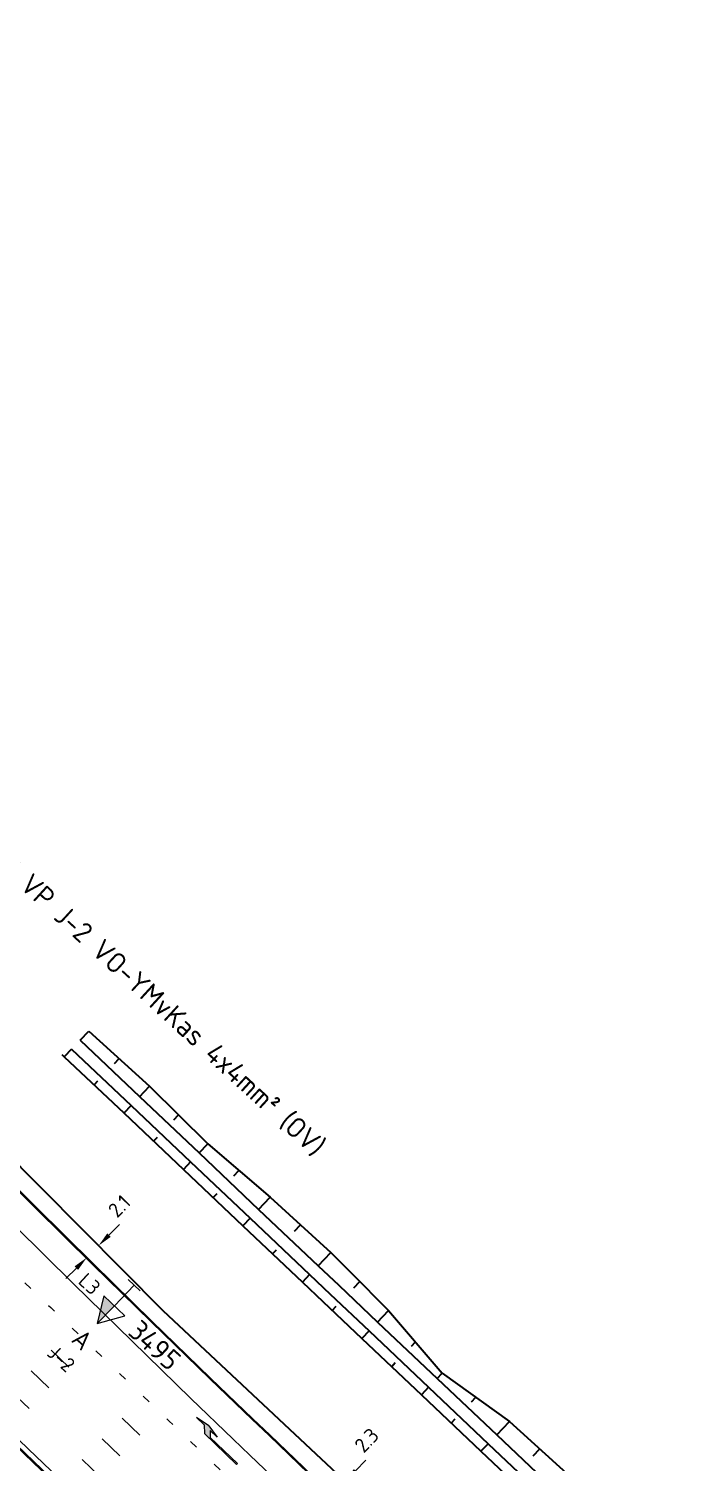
# Model space of a CAD drawing. Header units: metres. Extents: x 134219 to 139080, y 438661 to 444352.
# Drawn here: x 138723.2 to 138802.5, y 439072 to 439246.9 of the extents above; entities that cross this region are included whole.
import ezdxf
from ezdxf.enums import TextEntityAlignment as Align

# ---------------------------------------------------------------- set-up
doc = ezdxf.new("R2010")
doc.units = ezdxf.units.M
doc.linetypes.add('13strp', pattern=[4, 1, -3])
doc.linetypes.add('39strp', pattern=[12, 3, -9])
doc.layers.get('DEFPOINTS').update_dxf_attribs({"color": 193})
for name, color, linetype, lineweight in [('N-WE-KL-ET-T18', 1, 'Continuous', 18), ('N-WE-KL-ET-T25', 7, 'Continuous', 25), ('N-WE-KL-ET_LS_OV_ARMATUUR-S', 7, 'Continuous', 25), ('N-WE-KL-ET_LS_OV_ARMATUUR-T18', 1, 'Continuous', 25), ('N-WE-KL-ET_LS_OV_KABEL-G', 10, 'KL-LS-OV-N', 35), ('N-WE-KL-ET_LS_OV_KABEL-M', 7, 'Continuous', 18), ('N-WE-KL-ET_LS_OV_KABEL-T25', 7, 'Continuous', 25), ('Utd-ondergr-nw', 8, '13strp', 35)]:
    doc.layers.add(name, color=color, linetype=linetype, lineweight=lineweight)
doc.layers.add('N-WE-KL-ET_LS_OV_ARMATUUR-T25', color=2, linetype='Continuous')
doc.layers.add('Utd-weg-nw', color=8, linetype='Continuous')
doc.styles.add('ISO18', font='NLCS-ISO.ttf')
doc.styles.add('ISO25', font='NLCS-ISO.ttf')
doc.styles.add('NLCS-ISO', font='NLCS-ISO.ttf')
doc.styles.add('NLCS_18', font='NLCS-ISO.ttf', dxfattribs={"height": 1.8})
doc.styles.add('NLCS_25', font='NLCS-ISO.ttf', dxfattribs={"height": 2.5})
doc.linetypes.add('KL-LS-OV-N', pattern='A,4,-1,[103,NLCS.SHX,S=0.75,R=0,X=0,Y=0],-1,4,-1.5,["0V",Standard,S=1,R=0,X=0,Y=-0.5],-3', length=14.5)
doc.dimstyles.new('NLCS_t18_pijl_Dimension_l3_h1', dxfattribs={"dimtxt": 1.8, "dimasz": 1.8, "dimexe": 2, "dimexo": 2, "dimgap": 0.7, "dimtad": 1, "dimdec": 1, "dimzin": 0, "dimdsep": 46, "dimtxsty": 'NLCS_18', "dimcen": 2.5, "dimdle": 2, "dimclrd": 256, "dimclre": 256, "dimclrt": 256, "dimadec": 1, "dimazin": 0, "dimtfac": 1, "dimtdec": 1, "dimtofl": 0, "dimtmove": 1, "dimatfit": 0, "dimfxl": 0, "dimtolj": 1, "dimtzin": 0, "dimlwd": 18, "dimlwe": 18, "dimarcsym": 0})

# ---------------------------------------------------------------- blocks, each defined once
blk = doc.blocks.new('SKL-ET_OV_ARMATUUR_HD_NATRIUM_1x150W-SO (3)')
for points in [[(3.49, -1.76), (6.49, 0), (3.49, 1.76)], [(3.49, 1.76), (3.49, -1.76)], [(0, 1), (0, -1)], [(3.49, 0), (0, 0)], [(3.49, 0), (6.49, 0)]]:
    blk.add_lwpolyline(points)
blk.add_solid([(3.49, 0), (3.49, -1.76), (6.49, 0)])
at = {"layer": 'N-WE-KL-ET-T18', "linetype": 'ByBlock', "style": 'NLCS-ISO'}
blk.add_attdef('GROEPSNUMMER', text='', height=1.8, dxfattribs=at).set_placement((-2, -4), align=Align.RIGHT)
blk.add_attdef('FASE-AANSLUITING', (10, -4), '', height=1.8, dxfattribs=at)
at = {"layer": 'N-WE-KL-ET-T18', "linetype": 'ByBlock', "style": 'NLCS-ISO', "flags": 1}
for tag, p in [('TYPE_ARMATUUR', (7.76, -13.46)), ('TYPE_FABRIKAAT', (7.76, -17.24)), ('VERMOGEN_LAMP', (7.76, -21.02)), ('SPIEGELSTAND', (7.76, -24.81)), ('HOOGTE_LICHTMAST', (7.76, -28.59)), ('UITLEGGERHOEK', (7.76, -32.38)), ('TYPE_LICHTMAST', (7.76, -36.16)), ('BOTSVRIENDELIJK', (7.76, -39.95)), ('POSITIE_LICHTMAST', (7.76, -43.73)), ('KABELAANSLUITING', (7.76, -47.52)), ('VOEDINGSPUNT', (7.76, -51.3))]:
    blk.add_attdef(tag, p, '', height=1.8, dxfattribs=at)
at = {"layer": 'N-WE-KL-ET-T25', "linetype": 'ByBlock', "style": 'NLCS-ISO'}
blk.add_attdef('MASTNUMMER', text='', height=2.5, dxfattribs=at).set_placement((4, 4.31), align=Align.MIDDLE)
at = {"layer": 'N-WE-KL-ET-T25', "linetype": 'ByBlock', "style": 'NLCS-ISO', "flags": 1}
blk.add_attdef('TYPE_SYMBOOL', (7.76, -10.06), '', height=2.5, dxfattribs=at)
blk = doc.blocks.new('*D298')
at = {"layer": 'DEFPOINTS', "color": 0, "transparency": 16777216}
for p in [(138761.79, 439069.64), (138761.79, 439069.64), (138760.19, 439067.96)]:
    blk.add_point(p, dxfattribs=at)
at = {"layer": 'N-WE-KL-ET_LS_OV_KABEL-M', "lineweight": 18, "transparency": 16777216}
for p, q in [((138761.79, 439069.64), (138760.35, 439071.02)), ((138760.19, 439067.96), (138758.74, 439069.35))]:
    blk.add_line(p, q, dxfattribs=at)
at = {"layer": 'N-WE-KL-ET_LS_OV_KABEL-M', "linetype": 'Continuous', "lineweight": 18, "transparency": 16777216}
for p, q in [((138763.04, 439070.94), (138764.29, 439072.24)), ((138758.94, 439066.66), (138757.7, 439065.36))]:
    blk.add_line(p, q, dxfattribs=at)
at = {"layer": 'N-WE-KL-ET_LS_OV_KABEL-M', "transparency": 16777216}
for points in [[(138762.82, 439071.14), (138763.26, 439070.73), (138761.79, 439069.64)], [(138758.73, 439066.87), (138759.16, 439066.46), (138760.19, 439067.96)]]:
    blk.add_solid(points, dxfattribs=at)
at = {"layer": 'N-WE-KL-ET_LS_OV_KABEL-M', "transparency": 16777216, "insert": (138764.39, 439074.66), "char_height": 1.8, "attachment_point": 5, "rotation": 46.2058, "style": 'NLCS_18'}
blk.add_mtext('\\A1;2.3', dxfattribs=at)
blk = doc.blocks.new('*D299')
at = {"layer": 'DEFPOINTS', "color": 0, "transparency": 16777216}
for p in [(138731.7, 439098.41), (138731.7, 439098.41), (138730.25, 439096.94)]:
    blk.add_point(p, dxfattribs=at)
at = {"layer": 'N-WE-KL-ET_LS_OV_KABEL-M', "linetype": 'Continuous', "lineweight": 18, "transparency": 16777216}
for p, q in [((138732.96, 439099.69), (138734.23, 439100.97)), ((138728.99, 439095.66), (138727.72, 439094.39))]:
    blk.add_line(p, q, dxfattribs=at)
at = {"layer": 'N-WE-KL-ET_LS_OV_KABEL-M', "lineweight": 18, "transparency": 16777216}
for p, q in [((138731.7, 439098.41), (138733.12, 439097)), ((138730.25, 439096.94), (138731.67, 439095.54))]:
    blk.add_line(p, q, dxfattribs=at)
at = {"layer": 'N-WE-KL-ET_LS_OV_KABEL-M', "transparency": 16777216}
for points in [[(138732.75, 439099.9), (138733.18, 439099.48), (138731.7, 439098.41)], [(138728.77, 439095.88), (138729.2, 439095.45), (138730.25, 439096.94)]]:
    blk.add_solid(points, dxfattribs=at)
at = {"layer": 'N-WE-KL-ET_LS_OV_KABEL-M', "transparency": 16777216, "insert": (138734.22, 439103.23), "char_height": 1.8, "attachment_point": 5, "rotation": 45.31, "style": 'NLCS_18'}
blk.add_mtext('\\A1;2.1', dxfattribs=at)
blk = doc.blocks.new('Dwm A2 aanvulling$0$pijlre_750')
blk.add_hatch(color=256).paths.add_polyline_path([(5.2, -0.38), (4, -0.38), (5.7, -0.68), (7.5, -0.38), (6.2, -0.38), (5.45, 0.37), (0, 0.37), (0, 0.23), (4.6, 0.23)])
for p, q in [((0, 0.37), (5.45, 0.37)), ((0, 0.37), (0, 0.23)), ((0, 0.23), (4.6, 0.23)), ((5.2, -0.38), (4.6, 0.23)), ((6.2, -0.38), (5.45, 0.37)), ((4, -0.38), (5.2, -0.38)), ((5.7, -0.68), (4, -0.38)), ((5.7, -0.68), (7.5, -0.38)), ((6.2, -0.38), (7.5, -0.38))]:
    blk.add_line(p, q)

msp = doc.modelspace()

# ---------------------------------------------------------------- linework, layer by layer
at = {"layer": 'N-WE-KL-ET_LS_OV_KABEL-G', "flags": 128}
msp.add_lwpolyline([(138793.83, 439038.48), (138767.87, 439063.94), (138739.59, 439090.45), (138709.87, 439120.39), (138704.57, 439125.91), (138678.08, 439153.98), (138649.93, 439184.37), (138642.16, 439192.9), (138624.34, 439217.05), (138615.39, 439229.37), (138606.02, 439243.82), (138594.17, 439264.3), (138575.76, 439297.58), (138548.77, 439335.49), (138539.35, 439347.97), (138528.26, 439360.35), (138511.1, 439376.06), (138499.13, 439386.28), (138490.86, 439393.29), (138490.62, 439394.15), (138489.95, 439394.76), (138489.07, 439394.77), (138483.42, 439399.88), (138469.12, 439413.69), (138466.72, 439415.98)], dxfattribs=at)
at = {"layer": 'Utd-ondergr-nw', "linetype": 'Continuous', "flags": 128}
for points in [[(138729.43, 439123.47), (138736.69, 439116.59), (138743.95, 439109.71), (138751.21, 439102.83), (138758.47, 439095.96), (138760.98, 439093.58), (138765.73, 439089.08), (138772.99, 439082.2), (138780.25, 439075.32), (138787.51, 439068.45)], [(138729.44, 439123.46), (138730.51, 439124.59)], [(138730.51, 439124.59), (138737.91, 439117.86), (138745.02, 439110.83), (138752.61, 439104.3), (138760.02, 439097.58), (138762.46, 439095.12), (138767.07, 439090.48), (138773.61, 439082.85), (138781.81, 439076.95), (138789.22, 439070.24)], [(138727.23, 439121.72), (138727.51, 439121.46), (138734.77, 439114.59), (138742.03, 439107.71), (138749.29, 439100.83), (138756.55, 439093.95), (138759.06, 439091.57), (138763.81, 439087.08), (138771.07, 439080.2), (138778.33, 439073.32), (138785.59, 439066.44)], [(138728.39, 439122.38), (138727.51, 439121.46)], [(138728.39, 439122.38), (138735.65, 439115.51), (138742.91, 439108.63), (138750.17, 439101.75), (138757.43, 439094.87), (138759.94, 439092.5), (138764.69, 439088), (138771.95, 439081.12), (138779.21, 439074.24), (138786.47, 439067.36)], [(138733.64, 439120.63), (138734.21, 439121.23)], [(138731.58, 439118.48), (138731.14, 439118.02)], [(138736.69, 439116.58), (138737.91, 439117.87)], [(138735.65, 439115.51), (138734.77, 439114.58)], [(138740.89, 439113.75), (138741.46, 439114.35)], [(138738.84, 439111.61), (138738.4, 439111.14)], [(138716.77, 439110.27), (138716.83, 439110.21), (138723.89, 439103.15), (138730.98, 439096.12), (138738.11, 439089.13), (138745.28, 439082.18), (138750.43, 439077.22), (138752.48, 439075.26), (138759.69, 439068.34)], [(138716.82, 439110.31), (138716.88, 439110.25), (138723.94, 439103.2), (138731.03, 439096.17), (138738.16, 439089.18), (138745.32, 439082.23), (138750.48, 439077.27), (138752.52, 439075.31), (138759.74, 439068.39)], [(138743.95, 439109.71), (138745.02, 439110.83)], [(138742.91, 439108.63), (138742.03, 439107.7)], [(138748.2, 439106.92), (138748.81, 439107.56)], [(138746.1, 439104.73), (138745.66, 439104.27)], [(138751.21, 439102.83), (138752.61, 439104.3)], [(138750.17, 439101.75), (138749.29, 439100.83)], [(138755.58, 439100.16), (138756.31, 439100.94)], [(138753.36, 439097.85), (138752.92, 439097.39)], [(138758.47, 439095.95), (138760.02, 439097.58)], [(138700.7, 439094.05), (138700.97, 439093.79), (138708.19, 439086.87), (138715.41, 439079.95), (138722.63, 439073.03), (138729.85, 439066.1)], [(138700.75, 439094.1), (138701.02, 439093.84), (138708.24, 439086.92), (138715.46, 439080), (138722.68, 439073.08), (138729.89, 439066.16)], [(138757.43, 439094.87), (138756.55, 439093.95)], [(138762.82, 439093.27), (138763.54, 439094.03)], [(138760.62, 439090.97), (138760.18, 439090.51)], [(138765.73, 439089.07), (138767.07, 439090.49)], [(138764.69, 439088), (138763.81, 439087.07)], [(138769.85, 439086.15), (138770.34, 439086.67)], [(138767.88, 439084.1), (138767.44, 439083.63)], [(138772.99, 439082.2), (138773.61, 439082.85)], [(138771.95, 439081.12), (138771.07, 439080.19)], [(138777.17, 439079.33), (138777.71, 439079.9)], [(138775.14, 439077.22), (138774.7, 439076.76)], [(138780.25, 439075.32), (138781.81, 439076.96)], [(138779.21, 439074.24), (138778.33, 439073.32)], [(138784.7, 439072.74), (138785.51, 439073.6)]]:
    msp.add_lwpolyline(points, dxfattribs=at)
at = {"layer": 'Utd-weg-nw', "linetype": 'Continuous', "flags": 128}
for points in [[(138714.33, 439107.97), (138714.45, 439107.84), (138721.53, 439100.77), (138728.63, 439093.74), (138735.77, 439086.74), (138742.95, 439079.77), (138748.11, 439074.8), (138750.16, 439072.84), (138757.38, 439065.92)], [(138701.23, 439094.6), (138701.51, 439094.34), (138708.72, 439087.42), (138715.94, 439080.5), (138723.16, 439073.58), (138730.38, 439066.66)]]:
    msp.add_lwpolyline(points, dxfattribs=at)
at = {"layer": 'Utd-weg-nw', "linetype": '13strp', "flags": 128}
msp.add_lwpolyline([(138711.15, 439104.94), (138711.42, 439104.68), (138718.64, 439097.76), (138725.86, 439090.84), (138733.07, 439083.92), (138740.29, 439077), (138742.79, 439074.61), (138747.51, 439070.08), (138754.73, 439063.16), (138761.95, 439056.24), (138769.17, 439049.32), (138776.38, 439042.4), (138783.6, 439035.48), (138790.82, 439028.56), (138798.04, 439021.63), (138805.26, 439014.71), (138812.48, 439007.79), (138819.69, 439000.87), (138826.13, 438994.7), (138826.91, 438993.95), (138834.13, 438987.03), (138841.35, 438980.11), (138848.57, 438973.19), (138855.79, 438966.27), (138863, 438959.35), (138870.22, 438952.43), (138877.44, 438945.51), (138884.66, 438938.59), (138891.88, 438931.67)], dxfattribs=at)
at = {"layer": 'Utd-weg-nw', "linetype": '39strp', "flags": 128}
for points in [[(138708.57, 439102.26), (138708.84, 439101.99), (138716.06, 439095.07), (138723.28, 439088.15), (138730.5, 439081.23), (138737.71, 439074.31), (138740.21, 439071.92), (138744.93, 439067.39), (138752.15, 439060.47), (138759.37, 439053.55), (138766.59, 439046.63), (138773.81, 439039.71), (138781.02, 439032.79), (138788.24, 439025.87), (138795.46, 439018.95), (138802.68, 439012.03), (138809.9, 439005.1), (138817.12, 438998.18), (138823.55, 438992.01), (138824.33, 438991.26), (138831.55, 438984.34), (138838.77, 438977.42), (138845.99, 438970.5), (138853.21, 438963.58), (138860.43, 438956.66), (138867.64, 438949.74), (138874.86, 438942.82), (138882.08, 438935.9), (138889.3, 438928.98)], [(138706.15, 439099.73), (138706.42, 439099.47), (138713.64, 439092.55), (138720.86, 439085.63), (138728.07, 439078.71), (138735.29, 439071.79), (138737.79, 439069.39), (138742.51, 439064.86), (138749.73, 439057.94), (138756.95, 439051.02), (138764.17, 439044.1), (138771.38, 439037.18), (138778.6, 439030.26), (138785.82, 439023.34), (138793.04, 439016.42), (138800.26, 439009.5), (138807.48, 439002.58), (138814.69, 438995.66), (138821.13, 438989.49), (138821.91, 438988.74), (138829.13, 438981.82), (138836.35, 438974.9), (138843.57, 438967.97), (138850.79, 438961.05), (138858, 438954.13), (138865.22, 438947.21), (138872.44, 438940.29), (138879.66, 438933.37), (138886.88, 438926.45)], [(138703.72, 439097.2), (138704, 439096.94), (138711.22, 439090.02), (138718.43, 439083.1), (138725.65, 439076.18), (138732.87, 439069.26), (138735.37, 439066.86), (138740.09, 439062.34), (138747.31, 439055.42), (138754.53, 439048.5), (138761.74, 439041.58), (138768.96, 439034.66), (138776.18, 439027.73), (138783.4, 439020.81), (138790.62, 439013.89), (138797.83, 439006.97), (138805.05, 439000.05), (138812.27, 438993.13), (138818.71, 438986.96), (138819.49, 438986.21), (138826.71, 438979.29), (138833.93, 438972.37), (138841.14, 438965.45), (138848.36, 438958.53), (138855.58, 438951.61), (138862.8, 438944.69), (138870.02, 438937.77), (138877.24, 438930.84), (138884.45, 438923.92)]]:
    msp.add_lwpolyline(points, dxfattribs=at)

# ---------------------------------------------------------------- block references
at = {"layer": 'N-WE-KL-ET_LS_OV_ARMATUUR-S'}
ref = msp.add_blockref('SKL-ET_OV_ARMATUUR_HD_NATRIUM_1x150W-SO (3)', (138736.04, 439093.59, 1.33), dxfattribs=dict(at, rotation=226.1030974442408))
ref.add_attrib('MASTNUMMER', '3495', (138735.14, 439087.68, 1.33), dxfattribs={"layer": 'N-WE-KL-ET_LS_OV_ARMATUUR-T25', "height": 2.5, "rotation": 317.498, "style": 'ISO25'})
ref.add_attrib('TYPE_SYMBOOL', 'A', (138728.24, 439086.77, 1.33), dxfattribs={"layer": 'N-WE-KL-ET_LS_OV_ARMATUUR-T25', "height": 2.25, "rotation": 317.498, "style": 'ISO25'})
ref.add_attrib('FASE-AANSLUITING_1', 'L3', (138729.08, 439093.9, 1.33), dxfattribs={"layer": 'N-WE-KL-ET_LS_OV_ARMATUUR-T18', "height": 1.8, "rotation": 317.498, "style": 'ISO18'})
ref.add_attrib('GROEPSNUMMER', 'J-2', (138725.28, 439085.1, 1.33), dxfattribs={"layer": 'N-WE-KL-ET_LS_OV_ARMATUUR-T18', "height": 1.8, "rotation": 317.498, "style": 'ISO18'})
at = {"layer": 'Utd-weg-nw', "linetype": 'Continuous', "rotation": 136.2043537937462}
msp.add_blockref('Dwm A2 aanvulling$0$pijlre_750', (138748.79, 439071.98), dxfattribs=at)

# ---------------------------------------------------------------- texts
at = {"layer": 'N-WE-KL-ET_LS_OV_KABEL-T25', "style": 'NLCS_25'}
msp.add_text('RWS VP J-2 VO-YMvKas 4x4mm² (OV)', height=2.5, rotation=317.498, dxfattribs=at).set_placement((138716.85, 439148.51), align=Align.MIDDLE_LEFT)

# ---------------------------------------------------------------- dimensions: what is measured, and where the dimension line sits
at = {"layer": 'N-WE-KL-ET_LS_OV_KABEL-M'}
for base, p1, p2, angle, picture, middle in [((138731.7, 439098.41), (138730.25, 439096.94), (138731.7, 439098.41), 45.31, '*D299', (138735.36, 439102.11)), ((138761.79, 439069.64), (138760.19, 439067.96), (138761.79, 439069.64), 46.2058, '*D298', (138765.55, 439073.55))]:
    dim = msp.add_linear_dim(base=base, p1=p1, p2=p2, angle=angle, dimstyle='NLCS_t18_pijl_Dimension_l3_h1', dxfattribs=at)
    dim.commit()
    dim.dimension.update_dxf_attribs({"geometry": picture, "text_midpoint": middle, "dimtype": 161})

doc.saveas('drawing.dxf')
